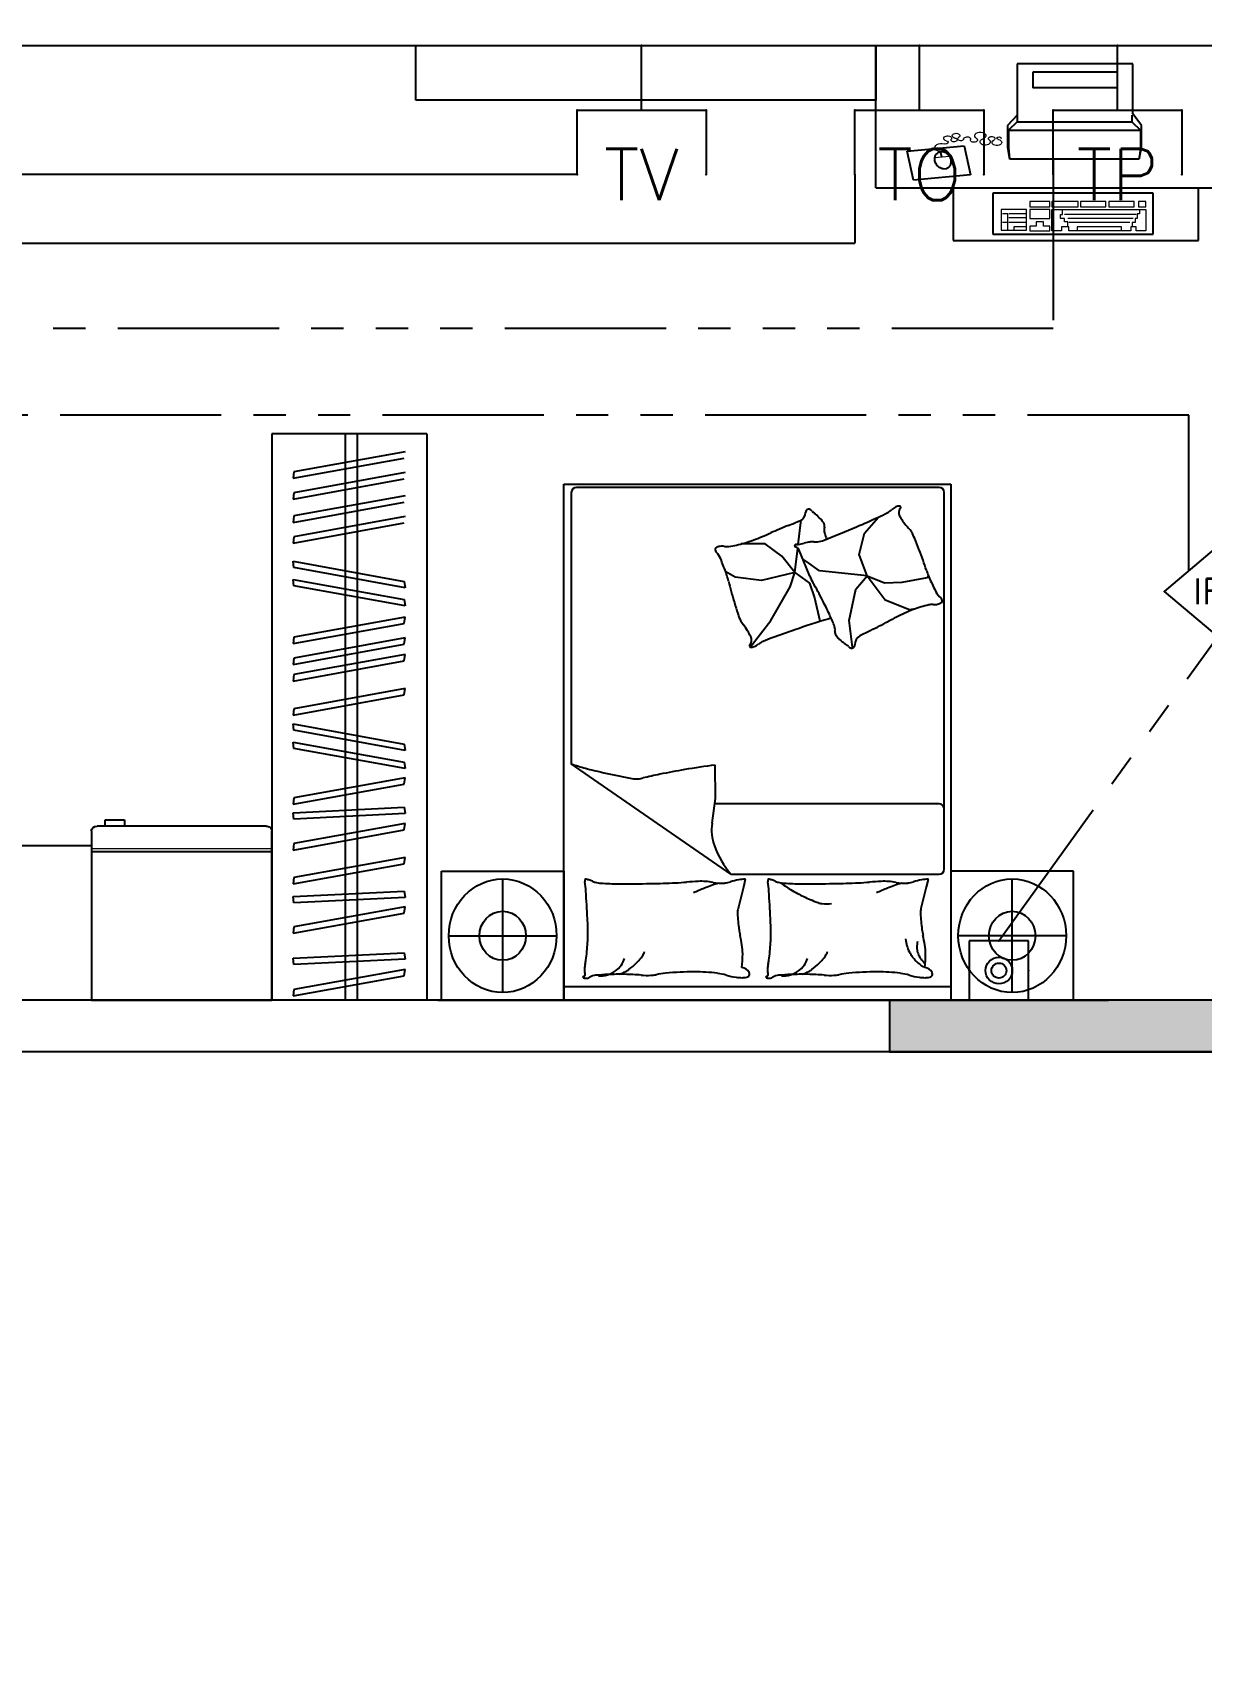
# Model space of a CAD drawing. Extents: x -41969 to 449372, y 65390 to 759577.
# Drawn here: x 302814 to 307344, y 712799 to 719142 of the extents above; entities that cross this region are included whole.
import ezdxf
from ezdxf.enums import TextEntityAlignment as Align

# ---------------------------------------------------------------- set-up
doc = ezdxf.new("R2010")
doc.units = 0
doc.header["$LTSCALE"] = 1000
doc.header["$MEASUREMENT"] = 0
doc.linetypes.add('PHANTOM2', pattern=[1.25, 0.625, -0.125, 0.125, -0.125, 0.125, -0.125])
doc.linetypes.add('PHANTOM3', pattern=[1.5, 0.625, -0.125, 0.125, -0.125, 0.125, -0.125, 0.125, -0.125])
for name, color, linetype in [('EQUIP-消防', 241, 'Continuous'), ('EQUIP-通讯', 241, 'Continuous'), ('jg新结构柱', 9, 'Continuous'), ('WALL', 7, 'Continuous'), ('WIRE-照明', 120, 'Continuous'), ('装修家具', 8, 'Continuous')]:
    doc.layers.add(name, color=color, linetype=linetype)
doc.styles.add('_TEL_DIM', font='SIMPLEX', dxfattribs={"width": 0.8, "height": 3.5, "bigfont": 'HZTXT'})
doc.styles.add('DIM_FONT', font='SIMPLEX', dxfattribs={"width": 0.7, "bigfont": 'GBCBIG'})
doc.styles.get("Standard").update_dxf_attribs({"font": 'gbenor.shx', "bigfont": 'gbcbig.shx'})
doc.linetypes.add('TV', pattern='A,2.8,-0.1,["TV",_TEL_DIM,S=0.07,R=0,X=0,Y=-0.1],-0.52', length=3.42)

# ---------------------------------------------------------------- blocks, each defined once
blk = doc.blocks.new('A$C65FF3140')
at = {"color": 8}
for p, q in [((7814.9, 6188.4), (7814.9, 6400)), ((7814.9, 6400), (9598, 6400)), ((9598, 6400), (11100, 6400)), ((9598, 6230.2), (9598, 6400)), ((9598, 6400), (9598, 6188.4)), ((10594.3, 6329.5), (10144.9, 6329.5)), ((10144.9, 6329.5), (10144.9, 6130.6)), ((10533, 6297.7), (10206.2, 6297.7)), ((10206.2, 6297.7), (10206.2, 6236.7)), ((10533, 6297.7), (10533, 6236.7)), ((10594.3, 6135.9), (10594.3, 6329.5)), ((9598, 5848.3), (9598, 6230.2)), ((10533, 6236.7), (10206.2, 6236.7)), ((9598, 6188.4), (7814.9, 6188.4)), ((10144.9, 6130.6), (10108.2, 6090.8)), ((10108.2, 6090.8), (10108.2, 6005.9)), ((10144.9, 6104.1), (10112.3, 6072.2)), ((10144.9, 6130.6), (10144.9, 6104.1)), ((10144.9, 6104.1), (10590.2, 6104.1)), ((10590.2, 6130.6), (10590.2, 6104.1)), ((10590.2, 6104.1), (10622.9, 6072.2)), ((10627, 6090.8), (10594.3, 6135.9)), ((10627, 6003.3), (10627, 6090.8)), ((10112.3, 6072.2), (10622.9, 6072.2)), ((10112.3, 6072.2), (10112.3, 6003.3)), ((10622.9, 6072.2), (10622.9, 6003.3)), ((9718.8, 5990.5, -88.9), (9940.3, 6011.1, -88.9)), ((9743.2, 5879.2, -88.9), (9718.8, 5990.5, -88.9)), ((9853.6, 5967.4, -88.9), (9848.7, 5989.4, -88.9)), ((9940.3, 6011.1, -88.9), (9964.7, 5899.8, -88.9)), ((10108.2, 6005.9), (10116.3, 5960.8)), ((10112.3, 6003.3), (10116.3, 5960.8)), ((10618.8, 5960.8), (10627, 6003.3)), ((10622.9, 6003.3), (10618.8, 5960.8)), ((9964.7, 5899.8, -88.9), (9743.2, 5879.2, -88.9)), ((10116.3, 5960.8), (10618.8, 5960.8)), ((9598, 5848.3), (11100, 5848.3)), ((9897.9, 5848.3), (9897.9, 5644.6)), ((10848.2, 5644.6), (10848.2, 5848.3)), ((10672.3, 5828.2), (10051.4, 5828.2)), ((10051.4, 5828.2), (10051.4, 5669.1)), ((10672.3, 5669.1), (10672.3, 5828.2)), ((10051.4, 5669.1), (10672.3, 5669.1)), ((9897.9, 5644.6), (10848.2, 5644.6)), ((7856.7, 4895), (7256.7, 4895)), ((7256.7, 4895), (7256.7, 2700)), ((7856.7, 4895), (7256.7, 4895)), ((7540.2, 4895), (7540.2, 2700)), ((7588.4, 2700), (7588.4, 4895)), ((7856.7, 4895), (7856.7, 2700)), ((7773.6, 4826.2), (7342.2, 4747.9)), ((7773.6, 4826.2), (7342.2, 4747.9)), ((7338.5, 4723.2), (7769.9, 4801.6)), ((7338.5, 4723.2), (7769.9, 4801.6)), ((7342.2, 4747.9), (7338.5, 4723.2)), ((7342.2, 4747.9), (7338.5, 4723.2)), ((7338.5, 4642.7), (7769.9, 4721)), ((7338.5, 4642.7), (7769.9, 4721)), ((7773.6, 4745.7), (7342.2, 4667.3)), ((7773.6, 4745.7), (7342.2, 4667.3)), ((8388.6, 2700.1), (8388.6, 4700.1)), ((8388.6, 4700.1), (9888.6, 4700.1)), ((9888.6, 4700.1), (9888.6, 2700.1)), ((7342.2, 4667.3), (7338.5, 4642.7)), ((7342.2, 4667.3), (7338.5, 4642.7)), ((7338.5, 4552.3), (7769.9, 4630.7)), ((7338.5, 4552.3), (7769.9, 4630.7)), ((7773.6, 4655.3), (7342.2, 4577)), ((7773.6, 4655.3), (7342.2, 4577)), ((8417, 4667.9), (8417, 3616)), ((9842.8, 4687.9), (8437, 4687.9)), ((9862.8, 3208.6), (9862.8, 4667.9)), ((7342.2, 4577), (7338.5, 4552.3)), ((7342.2, 4577), (7338.5, 4552.3)), ((7773.6, 4574.8), (7342.2, 4496.4)), ((7773.6, 4574.8), (7342.2, 4496.4)), ((9554, 4510.1), (9607.6, 4572.7)), ((7338.5, 4471.8), (7769.9, 4550.1)), ((7338.5, 4471.8), (7769.9, 4550.1)), ((9296.7, 4467), (9308.6, 4561.6)), ((9533.4, 4427.6), (9554, 4510.1)), ((7342.2, 4496.4), (7338.5, 4471.8)), ((7342.2, 4496.4), (7338.5, 4471.8)), ((9168.5, 4468.8), (9075.6, 4468.8)), ((9233.7, 4421.3), (9168.5, 4468.8)), ((9283.1, 4358.1), (9294.9, 4452.2)), ((9318.3, 4400.6), (9300.6, 4444.1)), ((7338.5, 4401.5), (7769.9, 4323.2)), ((7342.2, 4376.9), (7338.5, 4401.5)), ((7338.5, 4401.5), (7769.9, 4323.2)), ((7342.2, 4376.9), (7338.5, 4401.5)), ((7773.6, 4298.5), (7342.2, 4376.9)), ((7773.6, 4298.5), (7342.2, 4376.9)), ((9283.1, 4358.1), (9233.7, 4421.3)), ((9328.7, 4400.1), (9316.6, 4408.7)), ((9341.3, 4344.3), (9318.3, 4400.6)), ((9378.6, 4364), (9328.7, 4400.1)), ((9564.4, 4345.1), (9533.4, 4427.6)), ((7338.5, 4331.3), (7769.9, 4252.9)), ((7342.2, 4306.6), (7338.5, 4331.3)), ((7338.5, 4331.3), (7769.9, 4252.9)), ((7342.2, 4306.6), (7338.5, 4331.3)), ((7769.9, 4323.2), (7773.6, 4298.5)), ((7769.9, 4323.2), (7773.6, 4298.5)), ((9051.9, 4340.4), (9015.8, 4360.4)), ((9154.6, 4326.5), (9051.9, 4340.4)), ((9283.1, 4358.1), (9154.6, 4326.5)), ((9265.3, 4302.8), (9283.1, 4358.1)), ((9283.1, 4358.1), (9340.4, 4316.6)), ((9340.4, 4316.6), (9360.2, 4259.4)), ((9564.4, 4345.1), (9378.6, 4364)), ((9519.6, 4293.5), (9564.4, 4345.1)), ((9564.4, 4345.1), (9633.2, 4252.3)), ((9564.4, 4345.1), (9631.4, 4317.6)), ((9631.4, 4317.6), (9700.2, 4321)), ((9700.2, 4321), (9798.3, 4338.2)), ((9798.3, 4338.2), (9801.6, 4344.7)), ((7773.6, 4228.3), (7342.2, 4306.6)), ((7773.6, 4228.3), (7342.2, 4306.6)), ((7769.9, 4252.9), (7773.6, 4228.3)), ((7769.9, 4252.9), (7773.6, 4228.3)), ((9190.2, 4172.4), (9265.3, 4302.8)), ((9360.2, 4259.4), (9380, 4170.5)), ((9493.8, 4171.5), (9519.6, 4293.5)), ((9633.2, 4252.3), (9727.8, 4214.5)), ((9727.8, 4214.5), (9751.9, 4217.9)), ((7338.5, 4082.3), (7769.9, 4160.6)), ((7338.5, 4082.3), (7769.9, 4160.6)), ((7773.6, 4185.3), (7342.2, 4106.9)), ((7773.6, 4185.3), (7342.2, 4106.9)), ((7769.9, 4160.6), (7773.6, 4185.3)), ((7769.9, 4160.6), (7773.6, 4185.3)), ((9111, 4068.5), (9190.2, 4172.4)), ((9507.6, 4068.3), (9493.8, 4171.5)), ((7342.2, 4106.9), (7338.5, 4082.3)), ((7342.2, 4106.9), (7338.5, 4082.3)), ((7338.5, 4001.8), (7769.9, 4080.1)), ((7338.5, 4001.8), (7769.9, 4080.1)), ((7773.6, 4104.7), (7342.2, 4026.4)), ((7773.6, 4104.7), (7342.2, 4026.4)), ((7769.9, 4080.1), (7773.6, 4104.7)), ((7769.9, 4080.1), (7773.6, 4104.7)), ((7342.2, 4026.4), (7338.5, 4001.8)), ((7342.2, 4026.4), (7338.5, 4001.8)), ((7338.5, 3937.3), (7769.9, 4015.7)), ((7338.5, 3937.3), (7769.9, 4015.7)), ((7773.6, 4040.3), (7342.2, 3962)), ((7773.6, 4040.3), (7342.2, 3962)), ((7769.9, 4015.7), (7773.6, 4040.3)), ((7769.9, 4015.7), (7773.6, 4040.3)), ((7342.2, 3962), (7338.5, 3937.3)), ((7342.2, 3962), (7338.5, 3937.3)), ((7338.5, 3804.8), (7769.9, 3883.2)), ((7338.5, 3804.8), (7769.9, 3883.2)), ((7773.6, 3907.8), (7342.2, 3829.5)), ((7773.6, 3907.8), (7342.2, 3829.5)), ((7769.9, 3883.2), (7773.6, 3907.8)), ((7769.9, 3883.2), (7773.6, 3907.8)), ((7342.2, 3829.5), (7338.5, 3804.8)), ((7342.2, 3829.5), (7338.5, 3804.8)), ((7338.5, 3771.2), (7769.9, 3692.9)), ((7342.2, 3746.6), (7338.5, 3771.2)), ((7338.5, 3771.2), (7769.9, 3692.9)), ((7342.2, 3746.6), (7338.5, 3771.2)), ((7773.6, 3668.2), (7342.2, 3746.6)), ((7773.6, 3668.2), (7342.2, 3746.6)), ((7338.5, 3701), (7769.9, 3622.6)), ((7342.2, 3676.3), (7338.5, 3701)), ((7338.5, 3701), (7769.9, 3622.6)), ((7342.2, 3676.3), (7338.5, 3701)), ((7769.9, 3692.9), (7773.6, 3668.2)), ((7769.9, 3692.9), (7773.6, 3668.2)), ((7773.6, 3598), (7342.2, 3676.3)), ((7773.6, 3598), (7342.2, 3676.3)), ((7769.9, 3622.6), (7773.6, 3598)), ((7769.9, 3622.6), (7773.6, 3598)), ((9035.1, 3188.6), (8417, 3616)), ((7773.6, 3562.7), (7342.2, 3484.3)), ((7773.6, 3562.7), (7342.2, 3484.3)), ((7769.9, 3538), (7773.6, 3562.7)), ((7769.9, 3538), (7773.6, 3562.7)), ((8976.2, 3481.7), (8974.5, 3611.8)), ((7338.5, 3459.7), (7769.9, 3538)), ((7338.5, 3459.7), (7769.9, 3538)), ((7342.2, 3484.3), (7338.5, 3459.7)), ((7342.2, 3484.3), (7338.5, 3459.7)), ((7338.5, 3426.6), (7769.9, 3448.2)), ((7338.5, 3426.6), (7769.9, 3448.2)), ((7342.2, 3401.9), (7338.5, 3426.6)), ((7342.2, 3401.9), (7338.5, 3426.6)), ((7769.9, 3448.2), (7773.6, 3423.6)), ((7769.9, 3448.2), (7773.6, 3423.6)), ((8962.6, 3386.3), (8976.2, 3481.7)), ((9842.8, 3461.2), (8973.3, 3461.2)), ((7234.1, 3375), (6579.2, 3375)), ((6610.2, 3375), (6610.2, 3400)), ((6610.2, 3400), (6685.4, 3400)), ((6685.4, 3400), (6685.4, 3375)), ((7773.6, 3423.6), (7342.2, 3401.9)), ((7773.6, 3423.6), (7342.2, 3401.9)), ((7773.6, 3385.3), (7342.2, 3307)), ((7773.6, 3385.3), (7342.2, 3307)), ((7769.9, 3360.7), (7773.6, 3385.3)), ((7769.9, 3360.7), (7773.6, 3385.3)), ((6050, 3300), (6556.7, 3300)), ((6556.7, 3356.3), (6556.7, 2700)), ((7256.7, 2700), (7256.7, 3356.3)), ((7338.5, 3282.3), (7769.9, 3360.7)), ((7338.5, 3282.3), (7769.9, 3360.7)), ((7342.2, 3307), (7338.5, 3282.3)), ((7342.2, 3307), (7338.5, 3282.3)), ((7256.7, 3275), (6556.7, 3275)), ((7773.6, 3253.9), (7342.2, 3175.5)), ((7773.6, 3253.9), (7342.2, 3175.5)), ((7769.9, 3229.2), (7773.6, 3253.9)), ((7769.9, 3229.2), (7773.6, 3253.9)), ((7338.5, 3150.9), (7769.9, 3229.2)), ((7338.5, 3150.9), (7769.9, 3229.2)), ((7342.2, 3175.5), (7338.5, 3150.9)), ((7342.2, 3175.5), (7338.5, 3150.9)), ((7913.6, 2700.1), (7913.6, 3200.1)), ((7913.6, 3200.1), (8388.6, 3200.1)), ((8388.6, 3200.1), (8388.6, 2700.1)), ((8388.6, 3200.1), (8388.6, 2700.1)), ((9035.1, 3188.6), (9842.8, 3188.6)), ((10363.6, 3200.1), (9888.6, 3200.1)), ((9888.6, 3200.1), (9888.6, 2700.1)), ((10363.6, 2700.1), (10363.6, 3200.1)), ((7338.5, 3101.8), (7769.9, 3123.5)), ((7338.5, 3101.8), (7769.9, 3123.5)), ((7769.9, 3123.5), (7773.6, 3098.8)), ((7769.9, 3123.5), (7773.6, 3098.8)), ((8151.1, 2730.1), (8151.1, 3170.1)), ((9084, 3138.4), (9063.4, 3055.8)), ((9091.5, 3168.4), (9084, 3138.4)), ((9793.3, 3138.4), (9772.6, 3055.8)), ((9800.8, 3168.4), (9793.3, 3138.4)), ((10126.1, 2730.1), (10126.1, 3170.1)), ((7342.2, 3077.2), (7338.5, 3101.8)), ((7342.2, 3077.2), (7338.5, 3101.8)), ((7773.6, 3098.8), (7342.2, 3077.2)), ((7773.6, 3098.8), (7342.2, 3077.2)), ((7773.6, 3062.7), (7342.2, 2984.3)), ((7773.6, 3062.7), (7342.2, 2984.3)), ((7769.9, 3038), (7773.6, 3062.7)), ((7769.9, 3038), (7773.6, 3062.7)), ((7338.5, 2959.7), (7769.9, 3038)), ((7338.5, 2959.7), (7769.9, 3038)), ((7342.2, 2984.3), (7338.5, 2959.7)), ((7342.2, 2984.3), (7338.5, 2959.7)), ((7942.1, 2950.1), (8360.1, 2950.1)), ((10335.1, 2950.1), (9917.1, 2950.1)), ((7338.5, 2862.8), (7769.9, 2884.5)), ((7338.5, 2862.8), (7769.9, 2884.5)), ((7342.2, 2838.2), (7338.5, 2862.8)), ((7342.2, 2838.2), (7338.5, 2862.8)), ((7773.6, 2859.8), (7342.2, 2838.2)), ((7773.6, 2859.8), (7342.2, 2838.2)), ((7769.9, 2884.5), (7773.6, 2859.8)), ((7769.9, 2884.5), (7773.6, 2859.8)), ((7338.5, 2716.9), (7769.9, 2795.3)), ((7773.6, 2819.9), (7342.2, 2741.6)), ((7769.9, 2795.3), (7773.6, 2819.9)), ((7769.9, 2795.3), (7773.6, 2819.9)), ((7342.2, 2741.6), (7338.5, 2716.9)), ((9888.6, 2752.5), (8388.6, 2752.5)), ((6556.7, 2700), (7256.7, 2700)), ((7900, 2700.1), (10500, 2700.1)), ((8388.6, 2700.1), (7913.6, 2700.1)), ((9888.6, 2700.1), (8388.6, 2700.1)), ((9888.6, 2700.1), (10363.6, 2700.1))]:
    blk.add_line(p, q, dxfattribs=at)
at = {"color": 8, "lineweight": 13}
for p, q in [((9883.3, 5970.5, -88.9), (9826.3, 5964.6, -88.9)), ((10194.3, 5796.4), (10194.3, 5775.2)), ((10272, 5796.4), (10194.3, 5796.4)), ((10194.3, 5775.2), (10272, 5775.2)), ((10272, 5775.2), (10272, 5796.4)), ((10382.2, 5796.4), (10280.1, 5796.4)), ((10280.1, 5796.4), (10280.1, 5775.2)), ((10280.1, 5775.2), (10382.2, 5775.2)), ((10382.2, 5775.2), (10382.2, 5796.4)), ((10488.5, 5796.4), (10390.4, 5796.4)), ((10390.4, 5796.4), (10390.4, 5775.2)), ((10390.4, 5775.2), (10488.5, 5775.2)), ((10488.5, 5775.2), (10488.5, 5796.4)), ((10598.7, 5796.4), (10500.7, 5796.4)), ((10500.7, 5796.4), (10500.7, 5775.2)), ((10500.7, 5775.2), (10598.7, 5775.2)), ((10598.7, 5775.2), (10598.7, 5796.4)), ((10615.1, 5796.4), (10615.1, 5775.2)), ((10643.7, 5796.4), (10615.1, 5796.4)), ((10615.1, 5775.2), (10643.7, 5775.2)), ((10643.7, 5775.2), (10643.7, 5796.4)), ((10182.1, 5764.6), (10084, 5764.6)), ((10084, 5764.6), (10084, 5685)), ((10108.6, 5748.7), (10088.1, 5748.7)), ((10108.6, 5714.2), (10088.1, 5714.2)), ((10108.6, 5714.2), (10108.6, 5748.7)), ((10108.6, 5685), (10108.6, 5714.2)), ((10182.1, 5748.7), (10112.6, 5748.7)), ((10178, 5732.7), (10112.6, 5732.7)), ((10182.1, 5714.2), (10112.6, 5714.2)), ((10182.1, 5685), (10182.1, 5764.6)), ((10194.3, 5764.6), (10194.3, 5730.1)), ((10272, 5764.6), (10194.3, 5764.6)), ((10194.3, 5730.1), (10272, 5730.1)), ((10218.8, 5716.8), (10218.8, 5700.9)), ((10247.4, 5716.8), (10218.8, 5716.8)), ((10247.4, 5700.9), (10247.4, 5716.8)), ((10272, 5730.1), (10272, 5764.6)), ((10280.1, 5764.6), (10643.7, 5764.6)), ((10280.1, 5682.3), (10280.1, 5764.6)), ((10312.8, 5746), (10321, 5746)), ((10312.8, 5730.1), (10312.8, 5746)), ((10329.1, 5730.1), (10312.8, 5730.1)), ((10321, 5746), (10321, 5761.9)), ((10606.9, 5746), (10329.1, 5746)), ((10329.1, 5716.8), (10329.1, 5730.1)), ((10341.4, 5716.8), (10329.1, 5716.8)), ((10594.7, 5730.1), (10341.4, 5730.1)), ((10341.4, 5700.9), (10341.4, 5716.8)), ((10582.4, 5714.2), (10345.5, 5714.2)), ((10590.6, 5714.2), (10590.6, 5698.3)), ((10602.8, 5714.2), (10590.6, 5714.2)), ((10602.8, 5730.1), (10602.8, 5714.2)), ((10611, 5730.1), (10602.8, 5730.1)), ((10611, 5748.7), (10611, 5730.1)), ((10619.2, 5748.7), (10611, 5748.7)), ((10619.2, 5761.9), (10619.2, 5748.7)), ((10643.7, 5764.6), (10643.7, 5682.3)), ((10084, 5685), (10182.1, 5685)), ((10133.1, 5698.3), (10133.1, 5685)), ((10178, 5698.3), (10133.1, 5698.3)), ((10194.3, 5700.9), (10194.3, 5682.3)), ((10218.8, 5700.9), (10194.3, 5700.9)), ((10194.3, 5682.3), (10272, 5682.3)), ((10272, 5700.9), (10247.4, 5700.9)), ((10272, 5682.3), (10272, 5700.9)), ((10316.9, 5682.3), (10280.1, 5682.3)), ((10345.5, 5698.3), (10316.9, 5698.3)), ((10316.9, 5698.3), (10316.9, 5682.3)), ((10345.5, 5682.3), (10345.5, 5698.3)), ((10586.5, 5682.3), (10345.5, 5682.3)), ((10549.7, 5698.3), (10378.2, 5698.3)), ((10378.2, 5698.3), (10378.2, 5682.3)), ((10549.7, 5682.3), (10549.7, 5698.3)), ((10586.5, 5698.3), (10586.5, 5682.3)), ((10606.9, 5698.3), (10586.5, 5698.3)), ((10606.9, 5682.3), (10606.9, 5698.3)), ((10643.7, 5682.3), (10606.9, 5682.3)), ((7256.7, 3287.5), (6556.7, 3287.5))]:
    blk.add_line(p, q, dxfattribs=at)
at = {"color": 8}
for centre, radius, start, end in [((8437, 4667.9), 20, 90, 180), ((9842.8, 4667.9), 20, 0, 90), ((9289.1, 4591.7), 35.9, 292.89436, 358.84961), ((9337.7, 4590.7), 12.7, 46.7905, 178.84961), ((9298.7, 4549.2), 69.7, 41.47671, 46.7905), ((9384.8, 4625.3), 45.2, 221.47671, 228.07538), ((9610.2, 4876.3), 382.5, 228.07538, 229.38782), ((8931.2, 4084.5), 660.5, 48.38902, 49.38782), ((9225.3, 4415.6), 217.6, 42.08167, 48.38902), ((7493.1, 9207.4), 5094.2, 293.4795, 294.52455), ((9260.2, 5334.3), 837.1, 294.52455, 297.1028), ((9605.5, 4659.6), 79.2, 297.1028, 312.98127), ((9700.5, 4557.7), 60.1, 114.74109, 132.98127), ((9690, 4580.3), 35.2, 90.44752, 114.74109), ((9764.1, 4588.5), 77.1, 173.98849, 181.66726), ((9702.2, 4586.7), 15.3, 181.66726, 198.96679), ((9701.4, 4595.1), 14.2, 130.97506, 173.98849), ((9725, 4594.5), 39.3, 198.96679, 211.21381), ((9689.8, 4611.1), 4.43, 17.67673, 90.44752), ((9992.4, 4756.5), 352, 211.21381, 215.30151), ((9688, 4610.5), 6.3, 310.97506, 17.67673), ((6866.4, 9867.3), 5838.3, 293.0962, 293.45233), ((11618.4, -1086.5), 6101.9, 113.10398, 113.45233), ((10015.2, 2671.4), 2016.2, 112.01877, 113.10398), ((8098.2, 7411.8), 3097.2, 292.01877, 292.89436), ((9329.4, 4509.6), 77.4, 31.49769, 42.08167), ((9376.1, 4538.2), 22.6, 347.55494, 31.49769), ((8269.7, 7419.5), 3145, 291.00435, 293.4795), ((9442.9, 4523.5), 45.8, 167.55494, 198.02034), ((10355.5, 4820.3), 1005.4, 198.02034, 199.34479), ((9863.4, 4665.2), 194, 215.30151, 224.09635), ((9665.9, 4473.9), 81, 30.46937, 44.09635), ((9566.4, 4415.3), 196.5, 22.23548, 30.46937), ((8991.3, 4447.7), 16.8, 174.64276, 225.09547), ((8980.4, 4448.7), 5.8, 117.29586, 174.64276), ((9001.1, 4408.7), 50.9, 98.64435, 117.29586), ((9002.4, 4399.8), 59.9, 82.216, 98.64435), ((9019.1, 4521.5), 63, 262.216, 278.22934), ((8966.5, 4884.7), 430, 278.22934, 286.35275), ((8912, 5070.6), 623.6, 286.35275, 293.0962), ((9287.4, 4461.8), 4.67, 109.37993, 252.81326), ((9288.9, 4457.6), 9.2, 85.74068, 109.37993), ((9279.2, 4435.3), 23.1, 22.23548, 72.81326), ((9292.1, 4500.6), 34, 265.74068, 277.98224), ((9269.7, 4660.6), 195.5, 277.98224, 284.88069), ((9365.9, 4298.3), 179.4, 97.67836, 104.88069), ((9351.5, 4405.4), 71.2, 85.48816, 97.67836), ((9362.3, 4542.6), 66.3, 265.48816, 278.12157), ((9355.2, 4592.3), 116.6, 278.12157, 291.00435), ((7894.2, 3731.7), 2003, 19.65842, 22.23548), ((8926.2, 4382.4), 75.5, 21.9373, 45.09547), ((6527.1, 3416.1), 2661.9, 20.77727, 21.9373), ((8228.4, 3851.1), 1648.1, 18.23689, 19.65842), ((8847.8, 4296.6), 179.8, 16.31224, 20.77727), ((8496.8, 4193.9), 545.4, 13.841, 16.31224), ((10626.7, 4718.7), 1648.1, 193.841, 195.26254), ((9539.7, 4425.4), 214.3, 202.23548, 209.93597), ((7997.6, 3537.4), 1565.2, 27.08835, 29.93597), ((10311.8, 4537.5), 545.4, 198.23689, 200.70812), ((9969.7, 4408.2), 179.8, 200.70812, 205.17315), ((12216.1, 5464), 2661.9, 205.17315, 206.33318), ((10969.1, 4812.1), 2003, 195.26254, 197.8396), ((7889.3, 3482), 1686.8, 25.05285, 27.08835), ((9898.2, 4316.7), 75.5, 206.33318, 229.49135), ((9838.2, 4246.6), 16.8, 359.03864, 49.49135), ((9249.4, 4258.7), 196.5, 197.8396, 206.07349), ((8506.6, 3770.5), 1005.4, 22.41622, 25.05285), ((9965, 3631.7), 623.6, 110.74863, 117.49208), ((9896.4, 3812.8), 430, 102.62522, 110.74863), ((9816.2, 4170.9), 63, 86.61188, 102.62522), ((9823.5, 4293.5), 59.9, 266.61188, 283.04023), ((9825.5, 4284.8), 50.9, 283.04023, 301.69174), ((9849.2, 4246.4), 5.8, 301.69174, 359.03864), ((9145.7, 4207.9), 81, 206.07349, 219.70047), ((8934.1, 4032.3), 194, 30.90563, 39.70047), ((8798.5, 3951.1), 352, 26.81793, 30.90563), ((10949.3, -678.2), 5094.2, 109.08362, 110.12867), ((10312, 1163.9), 3145, 106.60846, 109.08362), ((9446.4, 4066), 116.6, 100.73662, 106.60846), ((9393.7, 4136.5), 45.8, 351.95082, 22.41622), ((9461.5, 4126.9), 22.6, 171.95082, 215.89357), ((10955.9, 1359.6), 3097.2, 116.41465, 117.29024), ((8681.1, 5939.2), 2016.2, 296.41465, 297.49986), ((6794.6, 9563.2), 6101.9, 297.49986, 297.84822), ((12372.3, -994.2), 5838.3, 117.49208, 117.84822), ((9113.2, 4073.3), 6.3, 126.57918, 193.28084), ((9111.4, 4072.9), 4.43, 193.28084, 266.05164), ((9101, 4089.8), 14.2, 306.57918, 349.59261), ((9113.5, 4103.6), 35.2, 266.05164, 290.34521), ((9077.5, 4092.1), 39.3, 14.57091, 26.81793), ((9039, 4101.1), 77.1, 349.59261, 357.27138), ((9100.8, 4098.2), 15.3, 357.27138, 14.57091), ((9104.8, 4127), 60.1, 290.34521, 308.58539), ((9191.7, 4018.1), 79.2, 112.70692, 128.58539), ((9484.3, 3318.9), 837.1, 110.12867, 112.70692), ((9505.9, 4159), 77.4, 215.89357, 226.47756), ((9602.4, 4260.7), 217.6, 226.47756, 232.78491), ((9870.3, 4613.4), 660.5, 232.78491, 233.7837), ((9254, 3771.9), 382.5, 52.47126, 53.7837), ((9459.5, 4039.4), 45.2, 45.8726, 52.47126), ((9539.5, 4121.8), 69.7, 225.8726, 231.18639), ((9503.8, 4077.5), 12.7, 231.18639, 3.24549), ((9552.3, 4080.2), 35.9, 117.29024, 183.24549), ((8976.1, 5363.9), 1835.1, 252.26361, 254.06481), ((8652.7, 4231.4), 657.4, 254.06481, 257.07446), ((9414.9, 7552.3), 4064.6, 257.07446, 259.27244), ((8669.1, 3615.9), 58.1, 259.27244, 277.73038), ((8650.8, 3750.6), 194.2, 277.73038, 283.1904), ((9269.2, 1112.2), 2515.8, 101.67414, 103.1904), ((9283.8, 1041.5), 2588, 99.49502, 101.67414), ((9480.5, -134.2), 3780.1, 97.692, 99.49502), ((9842.8, 3441.2), 20, 0, 90), ((9140.9, 3360.8), 180.1, 171.86442, 200.14884), ((9323.9, 3427.9), 375.1, 200.14884, 219.64454), ((9842.8, 3208.6), 20, 270, 0), ((8488.5, 3162.9), 19.3, 163.30223, 189.99836), ((8153.1, 3103.7), 321.2, 3.50486, 9.99836), ((8471.2, 3168), 1.32, 82.87961, 163.30223), ((8460.5, 3082.5), 87.5, 73.77885, 82.87961), ((-5136.3, 2289.8), 13635.6, 3.05496, 3.50486), ((8463.6, 3092.9), 76.7, 62.71588, 73.77885), ((8519.5, 3201.3), 45.3, 242.71588, 257.13096), ((8541.9, 3299.4), 145.9, 257.13096, 266.42603), ((8605.4, 4315.5), 1164, 266.42603, 269.71346), ((8628.1, 8870), 5718.5, 269.71346, 270.97038), ((8668, 6514), 3362.2, 270.97038, 272.60963), ((8765.7, 4370.5), 1216.5, 272.60963, 274.61758), ((8976.8, 1757.8), 1404.8, 92.74906, 94.61758), ((9206.4, 2448.1), 738.7, 113.48441, 115.31107), ((8920.4, 2931.1), 230.1, 78.44144, 92.74906), ((9206.4, 2448.1), 738.7, 111.65774, 113.48441), ((9206.4, 2448.1), 738.7, 109.42798, 111.65774), ((9206.4, 2448.1), 738.7, 107.19822, 109.42798), ((8995.7, 3299.5), 145.9, 258.44144, 276.43405), ((8998.7, 3273.5), 119.7, 276.43405, 287.38641), ((9103.1, 2940), 229.7, 99.4841, 107.38641), ((9109.9, 2899.5), 270.8, 94.08294, 99.4841), ((9090.6, 3168.6), 0.917, 345.95506, 94.08294), ((9197.7, 3162.9), 19.3, 163.30223, 189.99836), ((8862.4, 3103.7), 321.2, 3.50486, 9.99836), ((9180.5, 3168), 1.32, 82.87961, 163.30223), ((9169.8, 3082.5), 87.5, 73.77885, 82.87961), ((-4427.1, 2289.8), 13635.6, 3.05496, 3.50486), ((9172.8, 3092.9), 76.7, 62.71588, 73.77885), ((9228.7, 3201.3), 45.3, 242.71588, 257.13096), ((9251.1, 3299.4), 145.9, 257.13096, 266.42603), ((9654.5, 3746), 728.6, 234.17371, 237.86502), ((9314.6, 4315.5), 1164, 266.42603, 269.71346), ((9433.2, 3393.8), 312.6, 237.86502, 243.50152), ((9932.8, 4395.8), 1432.3, 243.50152, 245.67347), ((9337.4, 8870), 5718.5, 269.71346, 270.97038), ((9377.3, 6514), 3362.2, 270.97038, 272.60963), ((9475, 4370.5), 1216.5, 272.60963, 274.61758), ((9686, 1757.8), 1404.8, 92.74906, 94.61758), ((9915.6, 2448.1), 738.7, 113.48441, 115.31107), ((9629.7, 2931.1), 230.1, 78.44144, 92.74906), ((9915.6, 2448.1), 738.7, 111.65774, 113.48441), ((9915.6, 2448.1), 738.7, 109.42798, 111.65774), ((9915.6, 2448.1), 738.7, 107.19822, 109.42798), ((9705, 3299.5), 145.9, 258.44144, 276.43405), ((9707.9, 3273.5), 119.7, 276.43405, 287.38641), ((9812.3, 2940), 229.7, 99.4841, 107.38641), ((9819.1, 2899.5), 270.8, 94.08294, 99.4841), ((9799.9, 3168.6), 0.917, 345.95506, 94.08294), ((9129.1, 3039.4), 67.7, 165.95481, 182.66488), ((9551.5, 3552.4), 506.6, 245.67347, 249.32572), ((9393.1, 3132.6), 58, 249.32572, 265.91723), ((9408.3, 3346.1), 272.1, 265.91723, 273.5552), ((9838.3, 3039.4), 67.7, 165.95481, 182.66488), ((7116.6, 2943.7), 1365.2, 1.63309, 3.05496), ((7802.8, 2963.3), 678.7, 356.63125, 1.63309), ((9719.5, 3066.9), 658.8, 182.66488, 188.00505), ((7825.8, 2943.7), 1365.2, 1.63309, 3.05496), ((8512, 2963.3), 678.7, 356.63125, 1.63309), ((10428.7, 3066.9), 658.8, 182.66488, 188.00505), ((7568.9, 2977.1), 913.1, 352.3191, 356.63125), ((9381.2, 3019.3), 317.1, 188.00505, 192.19838), ((8209.1, 2765.9), 882, 9.68437, 12.19838), ((8278.1, 2977.1), 913.1, 352.3191, 356.63125), ((9851.8, 2951.3), 139.9, 185.63113, 196.51498), ((9848, 2905), 91.5, 165.31489, 180), ((10090.4, 3019.3), 317.1, 188.00505, 192.19838), ((8918.3, 2765.9), 882, 9.68437, 12.19838), ((8277.2, 2881.5), 198.3, 347.89054, 352.3191), ((8529.8, 2893.9), 99.2, 323.82335, 341.56035), ((8512.9, 3006.2), 225.2, 313.81151, 320.96506), ((8649.5, 2895.5), 49.3, 320.96506, 331.68324), ((8516.7, 2967), 200.2, 331.68324, 336.99723), ((8877.5, 2880), 204, 0, 9.68437), ((8589.6, 2880), 491.8, 353.76764, 0), ((8986.4, 2881.5), 198.3, 347.89054, 352.3191), ((9239.1, 2893.9), 99.2, 323.82335, 341.56035), ((9222.1, 3006.2), 225.2, 313.81151, 320.96506), ((9358.7, 2895.5), 49.3, 320.96506, 331.68324), ((9225.9, 2967), 200.2, 331.68324, 336.99723), ((9851.8, 2951.3), 139.9, 196.51498, 207.39883), ((9851.8, 2951.3), 139.9, 207.39883, 225.09762), ((9812.6, 2905), 56.2, 180, 198.7799), ((9954.1, 2953.1), 205.6, 198.7799, 201.81492), ((9903.5, 2932.9), 151.1, 201.81492, 205.35512), ((9814.5, 2890.7), 52.6, 205.35512, 221.44291), ((9842.4, 2915.3), 89.9, 221.44291, 233.73593), ((9586.7, 2880), 204, 0, 9.68437), ((9298.9, 2880), 491.8, 353.76764, 0), ((8464.6, 2790.1), 2.32, 78.10694, 199.56397), ((8466, 2796.6), 4.28, 258.10694, 338.0096), ((8500.5, 2818.5), 32.8, 171.86652, 201.42098), ((8711.6, 2788.3), 246, 167.89054, 171.86652), ((8455.5, 2800.8), 15.6, 338.0096, 21.42098), ((8516.2, 2743.2), 53.9, 95.25919, 120.65125), ((8586.5, 1979.5), 820.8, 91.90789, 95.25919), ((8529.8, 2893.9), 99.2, 265.78412, 285.93524), ((8529.8, 2893.9), 99.2, 285.93524, 306.08636), ((8608.9, 1306.4), 1494.3, 89.42426, 91.90789), ((8529.8, 2893.9), 99.2, 306.08636, 323.82335), ((8521.2, 3019.4), 234, 290.86028, 297.23959), ((8615.2, 1927.4), 873.2, 85.19815, 89.42426), ((8593.2, 2879.6), 76.8, 297.23959, 308.38857), ((8397.6, 3126.4), 391.6, 308.38857, 313.81151), ((8712.5, 3086.3), 289.7, 265.19815, 272.53859), ((8718.6, 2949.1), 152.4, 272.53859, 280.18988), ((8839.2, 2278.2), 529.3, 96.0867, 100.18988), ((8894.3, 1761.4), 1049, 90, 96.0867), ((8894.3, 2127.7), 682.7, 82.45315, 90), ((8952.1, 2564.3), 242.2, 74.25602, 82.45315), ((9100.6, 3090.8), 304.8, 254.25602, 261.56281), ((9075.8, 2792.8), 34.2, 26.58052, 85.59979), ((9094.6, 2802.2), 13.1, 281.27238, 26.58052), ((9173.9, 2790.1), 2.32, 78.10694, 199.56397), ((9175.2, 2796.6), 4.28, 258.10694, 338.0096), ((9209.8, 2818.5), 32.8, 171.86652, 201.42098), ((9420.9, 2788.3), 246, 167.89054, 171.86652), ((9164.7, 2800.8), 15.6, 338.0096, 21.42098), ((9225.5, 2743.2), 53.9, 95.25919, 120.65125), ((9295.7, 1979.5), 820.8, 91.90789, 95.25919), ((9239.1, 2893.9), 99.2, 265.78412, 285.93524), ((9239.1, 2893.9), 99.2, 285.93524, 306.08636), ((9318.2, 1306.4), 1494.3, 89.42426, 91.90789), ((9239.1, 2893.9), 99.2, 306.08636, 323.82335), ((9230.4, 3019.4), 234, 290.86028, 297.23959), ((9324.4, 1927.4), 873.2, 85.19815, 89.42426), ((9302.4, 2879.6), 76.8, 297.23959, 308.38857), ((9106.9, 3126.4), 391.6, 308.38857, 313.81151), ((9421.8, 3086.3), 289.7, 265.19815, 272.53859), ((9427.8, 2949.1), 152.4, 272.53859, 280.18988), ((9548.4, 2278.2), 529.3, 96.0867, 100.18988), ((9603.5, 1761.4), 1049, 90, 96.0867), ((9603.5, 2127.7), 682.7, 82.45315, 90), ((9661.4, 2564.3), 242.2, 74.25602, 82.45315), ((9809.8, 3090.8), 304.8, 254.25602, 261.56281), ((9851.8, 2951.3), 139.9, 225.09762, 242.79641), ((9785, 2792.8), 34.2, 26.58052, 85.59979), ((9803.8, 2802.2), 13.1, 281.27238, 26.58052), ((8465.7, 2790.5), 3.42, 199.56397, 248.2117), ((8473.7, 2810.6), 25.1, 248.2117, 265.69746), ((8474, 2814.4), 28.9, 265.69746, 300.65125), ((9079.5, 2948.7), 161.1, 261.56281, 270), ((9079.5, 2878), 90.4, 270, 281.27238), ((9174.9, 2790.5), 3.42, 199.56397, 248.2117), ((9183, 2810.6), 25.1, 248.2117, 265.69746), ((9183.2, 2814.4), 28.9, 265.69746, 300.65125), ((9788.7, 2948.7), 161.1, 261.56281, 270), ((9788.7, 2878), 90.4, 270, 281.27238)]:
    blk.add_arc(centre, radius, start, end, dxfattribs=at)
at = {"color": 8, "lineweight": 13, "extrusion": (0, 0, -1)}
for centre, major_axis, start_param, end_param in [((9876, 6040.7, -88.9), (15.2, 0), 1.927978, 6.643828), ((9866.9, 6025, -88.9), (10.7, 0), -1.213615, 2.067161), ((9901, 6034.6, -88.9), (11.7, 0), -1.287623, 3.502236), ((9908.3, 6050.9, -88.9), (14.5, 0), 1.85397, 7.081027), ((9926.5, 6038.8, -88.9), (11.5, 0), 0.055126, 3.939434), ((9951.4, 6037.9, -88.9), (13.4, 0), 3.196719, 6.493057), ((9978, 6034.2, -88.9), (13.8, 0), -0.806651, 3.351464), ((10002.4, 6050.7, -88.9), (21.5, 0), 2.334942, 7.373525), ((10021.5, 6026.9, -88.9), (19.9, 0), -0.668314, 4.231932), ((10046.8, 6039.9, -88.9), (12.4, 0), 2.473279, 7.150762), ((10066.8, 6024.6, -88.9), (18.6, 0), -1.262221, 4.00917), ((10075, 6041.1, -88.9), (8.17, 0), 1.879371, 6.369755), ((9850.4, 6005.1, -88.9), (24, 0), 1.570796, 5.208754)]:
    blk.add_ellipse(centre, major_axis=major_axis, ratio=0.649296, start_param=start_param, end_param=end_param, dxfattribs=at)
at = {"color": 8, "extrusion": (0, 0, -1)}
for centre, major_axis, ratio, start_param, end_param in [((9915.9, 5960.8, -88.9), (89.8, 0), 0.649296, 3.008041, 3.245423), ((9886.1, 5962.8, -88.9), (59.8, 0), 0.649296, 3.245423, 3.536691), ((9866.4, 5968.2, -88.9), (38.5, 0), 0.649296, 3.536691, 3.962002), ((9852.9, 5977.6, -88.9), (18.6, 0), 0.649296, 3.962002, 4.578837), ((9852.9, 5977.6, -88.9), (18.6, 0), 0.649296, 4.578837, 5.195673), ((9843.6, 5966.2, -88.9), (38.5, 0), 0.649296, -1.087512, -0.662201), ((9826.8, 5957.7, -88.9), (59.8, 0), 0.649296, -0.662201, -0.370934), ((9798.9, 5950.6, -88.9), (89.8, 0), 0.649296, -0.370934, -0.133552), ((9915.9, 5960.8, -88.9), (89.8, 0), 0.649296, 2.770659, 3.008041), ((9887.9, 5953.8, -88.9), (59.8, 0), 0.649296, 2.479391, 2.770659), ((9871.2, 5945.3, -88.9), (38.5, 0), 0.649296, 2.05408, 2.479391), ((9861.9, 5933.8, -88.9), (18.6, 0), 0.649296, 1.437245, 2.05408), ((9861.9, 5933.8, -88.9), (18.6, 0), 0.649296, 0.820409, 1.437245), ((9848.4, 5943.3, -88.9), (38.5, 0), 0.649296, 0.395098, 0.820409), ((9828.7, 5948.6, -88.9), (59.8, 0), 0.649296, 0.103831, 0.395098), ((9798.9, 5950.6, -88.9), (89.8, 0), 0.649296, -0.133552, 0.103831), ((6579.2, 3356.3), (-22.6, 0), 0.830219, 0, 1.570796), ((7234.1, 3356.3), (-22.6, 0), 0.830219, 1.570796, 3.141593)]:
    blk.add_ellipse(centre, major_axis=major_axis, ratio=ratio, start_param=start_param, end_param=end_param, dxfattribs=at)
at = {"color": 8, "linetype": 'Continuous'}
for centre in [(8151.1, 2950.1), (10126.1, 2950.1)]:
    blk.add_ellipse(centre, major_axis=(0, 220), ratio=0.95, dxfattribs=at)
at = {"color": 8}
for centre in [(8151.1, 2950.1), (10126.1, 2950.1)]:
    blk.add_ellipse(centre, major_axis=(0, 95), ratio=0.95, dxfattribs=at)
at = {"color": 8, "ltscale": 1e-06, "style": 'DIM_FONT', "text_generation_flag": 4, "width": 0.8, "flags": 9}
for tag, p, rotation in [('YSIZE', (7913.6, 18100), 270), ('XSIZE', (7913.6, 18100), 270), ('YSIZE', (5350, 12479.8), 270.00007), ('XSIZE', (5350, 12479.8), 270.00007), ('YSIZE', (7913.6, 10300), 270), ('XSIZE', (7913.6, 10300), 270), ('YSIZE', (5350, 4679.8), 270.00007), ('XSIZE', (5350, 4679.8), 270.00007), ('YSIZE', (-4020.2, -3750), 180.00007), ('XSIZE', (-4020.2, -3750), 180.00007), ('YSIZE', (3779.8, -3750), 180.00007), ('XSIZE', (3779.8, -3750), 180.00007), ('YSIZE', (12500, -4413.7), 270.00007), ('XSIZE', (12500, -4413.7), 270.00007), ('XSIZE', (12451, -6050.4), 180), ('YSIZE', (12451, -6050.4), 180), ('YSIZE', (10569.5, -6235.4), 180), ('XSIZE', (10569.5, -6235.4), 180), ('XSIZE', (-6200, -6313.6), 180), ('YSIZE', (-6200, -6313.6), 180), ('XSIZE', (1600, -6313.6), 180), ('YSIZE', (1600, -6313.6), 180)]:
    blk.add_attdef(tag, p, '', height=0.5, rotation=rotation, dxfattribs=at)
at = {"color": 8, "style": 'DIM_FONT', "oblique": 0, "width": 0.8, "flags": 9}
for tag, p, rotation in [('YSIZE', (5516.7, 17078.2), 360), ('XSIZE', (5516.7, 17078.2), 360), ('YSIZE', (5516.7, 9278.2), 360), ('XSIZE', (5516.7, 9278.2), 360), ('YSIZE', (-7221.8, -3916.7), 270), ('XSIZE', (-7221.8, -3916.7), 270), ('YSIZE', (578.2, -3916.7), 270), ('XSIZE', (578.2, -3916.7), 270)]:
    blk.add_attdef(tag, p, '', height=0.413, rotation=rotation, dxfattribs=at)
at = {"color": 8, "ltscale": 1e-06, "style": 'DIM_FONT', "width": 0.8, "flags": 9}
for tag, p, rotation in [('YSIZE', (5350, 16101), 89.99993), ('XSIZE', (5350, 16101), 89.99993), ('XSIZE', (7913.6, 10500), 90), ('YSIZE', (7913.6, 10500), 90), ('YSIZE', (7913.6, 2700.1), 90), ('XSIZE', (7913.6, 2700.1), 90), ('YSIZE', (-16900, -4413.7), 269.99993), ('XSIZE', (-16900, -4413.7), 269.99993)]:
    blk.add_attdef(tag, p, '', height=0.5, rotation=rotation, dxfattribs=at)
at = {"color": 8, "style": 'DIM_FONT', "text_generation_flag": 4, "width": 0.8, "flags": 9}
for tag, p, rotation in [('YSIZE', (5516.7, 11521.8), 0), ('XSIZE', (5516.7, 11521.8), 0), ('YSIZE', (5516.7, 3721.8), 0), ('XSIZE', (5516.7, 3721.8), 0), ('YSIZE', (9342.9, -1535.9), 180), ('XSIZE', (9342.9, -1535.9), 180), ('YSIZE', (-4978.2, -3916.7), 270), ('XSIZE', (-4978.2, -3916.7), 270), ('YSIZE', (2821.8, -3916.7), 270), ('XSIZE', (2821.8, -3916.7), 270)]:
    blk.add_attdef(tag, p, '', height=0.413, rotation=rotation, dxfattribs=at)
at = {"color": 8, "ltscale": 1e-06, "style": 'DIM_FONT', "oblique": 0, "width": 0.8, "flags": 9}
for tag, p, rotation in [('YSIZE', (5350, 8320.2), 89.99993), ('XSIZE', (5350, 8320.2), 89.99993), ('YSIZE', (-8179.8, -3750), 359.99993), ('XSIZE', (-8179.8, -3750), 359.99993), ('YSIZE', (-379.8, -3750), 359.99993), ('XSIZE', (-379.8, -3750), 359.99993)]:
    blk.add_attdef(tag, p, '', height=0.5, rotation=rotation, dxfattribs=at)
at = {"color": 8, "text_generation_flag": 4, "flags": 9}
for tag, p, height, width in [('YSIZE', (-14000.3, -1399.1), 0.666, 0.834261), ('XSIZE', (-14000.3, -1399.1), 0.666, 0.834261), ('YSIZE', (-10846.1, -3267.1), 0.5, 0.8), ('XSIZE', (-10846.1, -3267.1), 0.5, 0.8)]:
    blk.add_attdef(tag, p, '', height=height, rotation=180, dxfattribs=dict(at, width=width))
at = {"color": 8, "flags": 9}
for tag, p, height, width in [('YSIZE', (9600.3, -1399.1), 0.666, 0.834261), ('XSIZE', (9600.3, -1399.1), 0.666, 0.834261), ('YSIZE', (6446.1, -3267.1), 0.5, 0.8), ('XSIZE', (6446.1, -3267.1), 0.5, 0.8)]:
    blk.add_attdef(tag, p, '', height=height, dxfattribs=dict(at, width=width))
at = {"color": 8, "style": 'DIM_FONT', "width": 0.8, "flags": 9}
for tag in ['YSIZE', 'XSIZE']:
    blk.add_attdef(tag, (-13742.9, -1535.9), '', height=0.413, dxfattribs=at)
at = {"color": 8, "flags": 9}
for tag, p in [('YSIZE', (5880.4, -5584.1)), ('XSIZE', (5880.4, -5584.1)), ('YSIZE', (5880.4, -5584.1)), ('XSIZE', (5880.4, -5584.1)), ('YSIZE', (9400, -8940.7)), ('XSIZE', (9400, -8940.7))]:
    blk.add_attdef(tag, p, '', height=0.5, dxfattribs=at)
at = {"color": 8, "ltscale": 1e-06, "style": 'DIM_FONT', "width": 0.8, "flags": 9}
for tag, p in [('YSIZE', (-16900, -6050.4)), ('XSIZE', (-16900, -6050.4)), ('YSIZE', (-14969.5, -6235.4)), ('XSIZE', (-14969.5, -6235.4)), ('YSIZE', (-6000, -6313.6)), ('XSIZE', (-6000, -6313.6)), ('YSIZE', (1800, -6313.6)), ('XSIZE', (1800, -6313.6))]:
    blk.add_attdef(tag, p, '', height=0.5, dxfattribs=at)
at = {"color": 8, "text_generation_flag": 4, "flags": 9}
for tag, p in [('YSIZE', (-10280.4, -6139.1)), ('XSIZE', (-10280.4, -6139.1)), ('YSIZE', (-13800, -9000.4)), ('XSIZE', (-13800, -9000.4))]:
    blk.add_attdef(tag, p, '', height=0.5, rotation=180, dxfattribs=at)
blk = doc.blocks.new('sdarw52y5fghg')
at = {"layer": 'jg新结构柱'}
h = blk.add_hatch(color=256, dxfattribs=at)
h.dxf.hatch_style = 1
h.paths.add_polyline_path([(16257.6, -2243070.7), (16257.6, -2242470.7), (16507.6, -2242470.7), (16507.6, -2242820.7), (17907.6, -2242820.7), (17907.6, -2243070.7)])
h.paths.add_polyline_path([(24257.6, -2243070.7), (23728.4, -2243070.7), (23728.4, -2242870.7), (24057.6, -2242870.7), (24057.6, -2240670.7), (24257.6, -2240670.7)])
h.paths.add_polyline_path([(14257.6, -2235370.7), (16457.6, -2235370.7), (16457.6, -2235570.7), (14457.6, -2235570.7), (14457.6, -2237020.7), (14257.6, -2237020.7)])
h.paths.add_polyline_path([(26057.6, -2240370.7), (26057.6, -2239770.7), (26257.6, -2239770.7), (26257.6, -2240170.7), (28157.6, -2240170.7), (28157.6, -2240370.7)])
h.paths.add_polyline_path([(33757.6, -2240370.7), (33757.6, -2239770.7), (33557.6, -2239770.7), (33557.6, -2240170.7), (32107.6, -2240170.7), (32107.6, -2240370.7)])
h.paths.add_polyline_path([(33757.6, -2224570.7), (33757.6, -2225170.7), (33557.6, -2225170.7), (33557.6, -2224770.7), (32107.6, -2224770.7), (32107.6, -2224570.7)])
h.paths.add_polyline_path([(26057.6, -2224570.7), (26057.6, -2225170.7), (26257.6, -2225170.7), (26257.6, -2224770.7), (27707.6, -2224770.7), (27707.6, -2224570.7)])
h.paths.add_polyline_path([(27707.6, -2232370.7), (27707.6, -2232570.7), (26357.6, -2232570.7), (26357.6, -2233170.7), (26057.6, -2233170.7), (26057.6, -2231770.7), (26357.6, -2231770.7), (26357.6, -2232370.7)])
h.paths.add_polyline_path([(32107.6, -2232370.7), (32107.6, -2232570.7), (33457.6, -2232570.7), (33457.6, -2233170.7), (33757.6, -2233170.7), (33757.6, -2231770.7), (33457.6, -2231770.7), (33457.6, -2232370.7)])
h.paths.add_polyline_path([(35157.6, -2242871.1), (34557.6, -2242871.1), (34557.6, -2243071.1), (34957.6, -2243071.1), (34957.6, -2244521.1), (35157.6, -2244521.1)])
h.paths.add_polyline_path([(32057.6, -2244520.7), (31857.6, -2244520.7), (31857.6, -2243070.7), (31457.6, -2243070.7), (31457.6, -2242870.7), (32457.6, -2242870.7), (32457.6, -2243070.7), (32057.6, -2243070.7)])
h.paths.add_polyline_path([(34957.6, -2251870.7), (35157.6, -2251870.7), (35157.6, -2251670.7), (35157.6, -2250220.7), (34957.6, -2250220.7)])
h.paths.add_polyline_path([(14457.6, -2243070.3), (13857.6, -2243070.3), (13857.6, -2242870.3), (14257.6, -2242870.3), (14257.6, -2241420.3), (14457.6, -2241420.3)])
h.paths.add_polyline_path([(5357.6, -2242870.7), (5957.6, -2242870.7), (5957.6, -2243070.7), (5557.6, -2243070.7), (5557.6, -2244520.7), (5357.6, -2244520.7)])
h.paths.add_polyline_path([(8457.6, -2244520.3), (8657.6, -2244520.3), (8657.6, -2243070.3), (9057.6, -2243070.3), (9057.6, -2242870.3), (8057.6, -2242870.3), (8057.6, -2243070.3), (8457.6, -2243070.3)])
h.paths.add_polyline_path([(28157.6, -2244870.7), (27957.6, -2244870.7), (27957.6, -2245070.7), (27957.6, -2247120.7), (28157.6, -2247120.7)])
h.paths.add_polyline_path([(12357.6, -2244870.7), (12557.6, -2244870.7), (12557.6, -2245070.7), (12557.6, -2247120.7), (12357.6, -2247120.7)])
h.paths.add_polyline_path([(20157.6, -2246770.3), (20357.6, -2246770.3), (20357.6, -2245170.3), (20757.6, -2245170.3), (20757.6, -2244870.3), (19757.6, -2244870.3), (19757.6, -2245170.3), (20157.6, -2245170.3)])
h.paths.add_polyline_path([(5557.6, -2251870.7), (5357.6, -2251870.7), (5357.6, -2251670.7), (5357.6, -2250220.7), (5557.6, -2250220.7)])
h.paths.add_polyline_path([(32057.6, -2250920.7), (31857.6, -2250920.7), (31857.6, -2252370.7), (31457.6, -2252370.7), (31457.6, -2252570.7), (32457.6, -2252570.7), (32457.6, -2252370.7), (32057.6, -2252370.7)])
h.paths.add_polyline_path([(28157.6, -2250920.7), (27957.6, -2250920.7), (27957.6, -2252370.7), (27557.6, -2252370.7), (27557.6, -2252570.7), (28557.6, -2252570.7), (28557.6, -2252370.7), (28157.6, -2252370.7)])
h.paths.add_polyline_path([(20357.6, -2250920.7), (20157.6, -2250920.7), (20157.6, -2252270.7), (19557.6, -2252270.7), (19557.6, -2252570.7), (20957.6, -2252570.7), (20957.6, -2252270.7), (20357.6, -2252270.7)])
h.paths.add_polyline_path([(12557.6, -2250920.7), (12357.6, -2250920.7), (12357.6, -2252370.7), (11957.6, -2252370.7), (11957.6, -2252570.7), (12957.6, -2252570.7), (12957.6, -2252370.7), (12557.6, -2252370.7)])
h.paths.add_polyline_path([(8657.6, -2250920.7), (8457.6, -2250920.7), (8457.6, -2252370.7), (8057.6, -2252370.7), (8057.6, -2252570.7), (9057.6, -2252570.7), (9057.6, -2252370.7), (8657.6, -2252370.7)])
h.paths.add_polyline_path([(23657.6, -2235570.7), (24057.6, -2235570.7), (24057.6, -2236770.7), (24257.6, -2236770.7), (24257.6, -2235370.7), (23657.6, -2235370.7)])
h.paths.add_polyline_path([(22657.6, -2235570.7), (22657.6, -2235370.7), (21957.6, -2235370.7), (21957.6, -2235570.7)])
blk.add_lwpolyline([(33757.6, -2240370.7), (33757.6, -2239770.7), (33557.6, -2239770.7), (33557.6, -2240170.7), (32107.6, -2240170.7), (32107.6, -2240370.7)], close=True, dxfattribs=at)
blk = doc.blocks.new('$equip$00001722')
for p, q in [((-0.5, 0), (-0.5, -1)), ((0.5, 0), (-0.5, 0)), ((0.5, -1), (0.5, 0)), ((-0.5, -1), (0.5, -1))]:
    blk.add_line(p, q)
for radius in [0.225, 0.126]:
    blk.add_circle((0, -0.5), radius)
for p in [(0, 0), (-0.5, -0.5), (0.5, -0.5), (0, -1)]:
    blk.add_point(p)
at = {"flags": 9}
blk.add_attdef('A', (0, 0), '', height=0.00002, dxfattribs=at)
blk.add_attdef('B', text='', height=0.4, dxfattribs=at).set_placement((0.884, -0.7), align=Align.MIDDLE_CENTER)
blk = doc.blocks.new('$equip$00001802')
for p, q in [((-0.5, 0.499), (-0.5, 0.999)), ((0.5, 0.999), (0.5, 0.499)), ((0.5, 0.499), (-0.5, 0.499)), ((0, 0.5), (0, 0))]:
    blk.add_line(p, q)
for p in [(-0.5, 0.999), (0.5, 0.999), (-0.5, 0.499), (0.5, 0.499), (0, 0)]:
    blk.add_point(p)
at = {"color": 7, "style": '_TEL_DIM'}
blk.add_attdef('$TEXT$', text='', height=0.4, dxfattribs=at).set_placement((0, 0.999), align=Align.MIDDLE_CENTER)
at = {"color": 7, "style": '_TEL_DIM', "flags": 1}
blk.add_attdef('A', text='', height=0.00002, dxfattribs=at).set_placement((0, 0), align=Align.MIDDLE_CENTER)
blk = doc.blocks.new('$equip$00001794')
for p, q in [((-0.52, 0), (0, 0.44)), ((0, 0.44), (0, -0.44)), ((0, -0.44), (-0.52, 0))]:
    blk.add_line(p, q)
for p in [(0, 0.44), (-0.52, 0), (0, 0), (0, -0.44)]:
    blk.add_point(p)
at = {"color": 7, "style": '_TEL_DIM'}
blk.add_attdef('$TEXT$', text='', height=0.2, dxfattribs=at).set_placement((-0.175, 0), align=Align.MIDDLE_CENTER)
at = {"color": 7, "style": '_TEL_DIM', "flags": 1}
blk.add_attdef('A', text='', height=0.00002, dxfattribs=at).set_placement((0, 0), align=Align.MIDDLE_CENTER)

msp = doc.modelspace()

# ---------------------------------------------------------------- linework, layer by layer
at = {"layer": 'WALL'}
for p, q in [((300284.7, 719092.2), (307584.7, 719092.2)), ((307584.7, 715392.2), (302084.7, 715392.2)), ((307684.7, 715192.2), (302184.7, 715192.2))]:
    msp.add_line(p, q, dxfattribs=at)
at = {"layer": 'WIRE-照明', "linetype": 'PHANTOM3'}
for p, q in [((306769, 718653.1), (306769, 717996.4)), ((306769, 717996.4), (301093.1, 717996.4))]:
    msp.add_line(p, q, dxfattribs=at)
at = {"layer": 'WIRE-照明', "linetype": 'TV', "ltscale": 0.5}
msp.add_line((304924.1, 718592.7), (301746.8, 718592.7), dxfattribs=at)
at = {"layer": 'WIRE-照明'}
for p in [(306001.2, 718592.7), (301515.3, 718326.6)]:
    msp.add_line(p, (306001.2, 718326.6), dxfattribs=at)
at = {"layer": 'WIRE-照明', "linetype": 'PHANTOM2'}
for p, q in [((307295.1, 717659.9), (301447.3, 717659.9)), ((307295.1, 717056), (307295.1, 717659.9)), ((306559.4, 715622.6), (307408, 716802.6))]:
    msp.add_line(p, q, dxfattribs=at)

# ---------------------------------------------------------------- block references
at = {"layer": 'EQUIP-消防', "xscale": 230.3999999999069, "yscale": 230.3999999999069, "zscale": 230.4, "rotation": 90}
msp.add_blockref('$equip$00001722', (306444.2, 715507.4), dxfattribs=at)
at = {"layer": 'EQUIP-通讯'}
ref = msp.add_blockref('$equip$00001802', (305174.1, 719092.2), dxfattribs=dict(at, xscale=500.0000000000016, yscale=500, zscale=500, rotation=180.0000045660882))
ref.add_attrib('$TEXT$', 'TV', dxfattribs={"layer": '0', "color": 7, "height": 200, "style": '_TEL_DIM'}).set_placement((305174.1, 718592.7), align=Align.MIDDLE_CENTER)
ref = msp.add_blockref('$equip$00001802', (306251.2, 719092.2), dxfattribs=dict(at, xscale=500.0000000000016, yscale=500, zscale=500, rotation=180.0000045660882))
ref.add_attrib('$TEXT$', 'TO', dxfattribs={"layer": '0', "color": 7, "height": 200, "style": '_TEL_DIM'}).set_placement((306251.2, 718592.7), align=Align.MIDDLE_CENTER)
ref = msp.add_blockref('$equip$00001802', (307019, 719092.2), dxfattribs=dict(at, xscale=500.0000000000016, yscale=500, zscale=500, rotation=180.0000045660882))
ref.add_attrib('$TEXT$', 'TP', dxfattribs={"layer": '0', "color": 7, "height": 200, "style": '_TEL_DIM'}).set_placement((307019, 718592.7), align=Align.MIDDLE_CENTER)
at = {"layer": 'EQUIP-通讯', "xscale": 500.0000000000021, "yscale": 500, "zscale": 500, "rotation": 359.9999949913869}
msp.add_blockref('$equip$00001794', (307461.8, 716977.1), dxfattribs=at).add_auto_attribs({'$TEXT$': 'IR'})
at = {"layer": 'jg新结构柱'}
msp.add_blockref('sdarw52y5fghg', (274027.1, 2955562.9), dxfattribs=at)
at = {"layer": '装修家具'}
msp.add_blockref('A$C65FF3140', (296484.7, 712692.2), dxfattribs=at)

doc.saveas('drawing.dxf')
